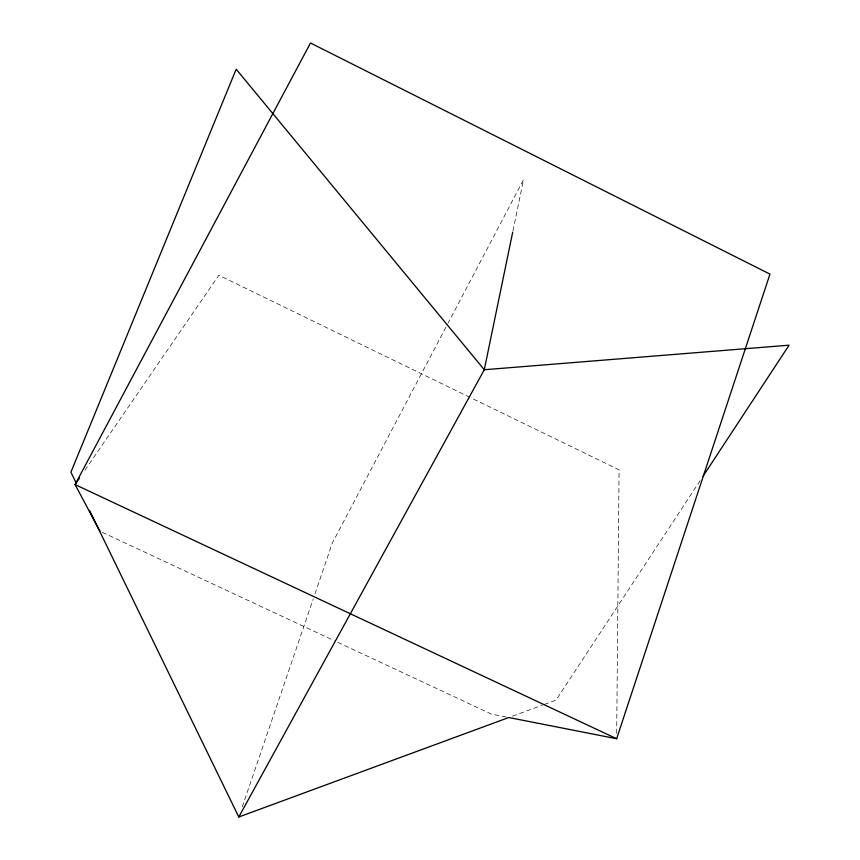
<?xml version="1.0" encoding="UTF-8"?>
<svg xmlns="http://www.w3.org/2000/svg" width="860" height="860" viewBox="0 0 860 860"><rect width="100%" height="100%" fill="white"/><g stroke="black" fill="none" stroke-linecap="round" stroke-linejoin="round"><path stroke-width="0.64" stroke-dasharray="4.3 3.22" d="M616.695 733.376L619.082 469.829L470.85 397.771M512.968 230.845L523.514 179.751L448.2 322.887M242.251 806.863L313.244 598.936M314.975 593.873L332.293 543.154L447.576 324.069M700.115 480.675L555.979 700.137L543.563 704.716M84.957 470.173L218.859 275.275L469.646 397.18M512.517 716.154L542.316 705.168M506.314 717.036L491.436 714.112L334.594 640.84M102.361 532.34L333.379 640.27"/><path stroke-width="1.29" d="M512.7 232.157L484.287 369.736L238.79 817L89.526 510.453M238.79 817L508.787 717.519L616.652 738.729L769.958 274.114L310.492 43L75.067 484.567L99.932 531.211M703.061 476.193L789.093 345.183L484.287 369.736L236.177 69.198L70.907 472.194L76.142 482.954M79.625 477.923L75.067 484.567L616.652 738.729"/></g></svg>
